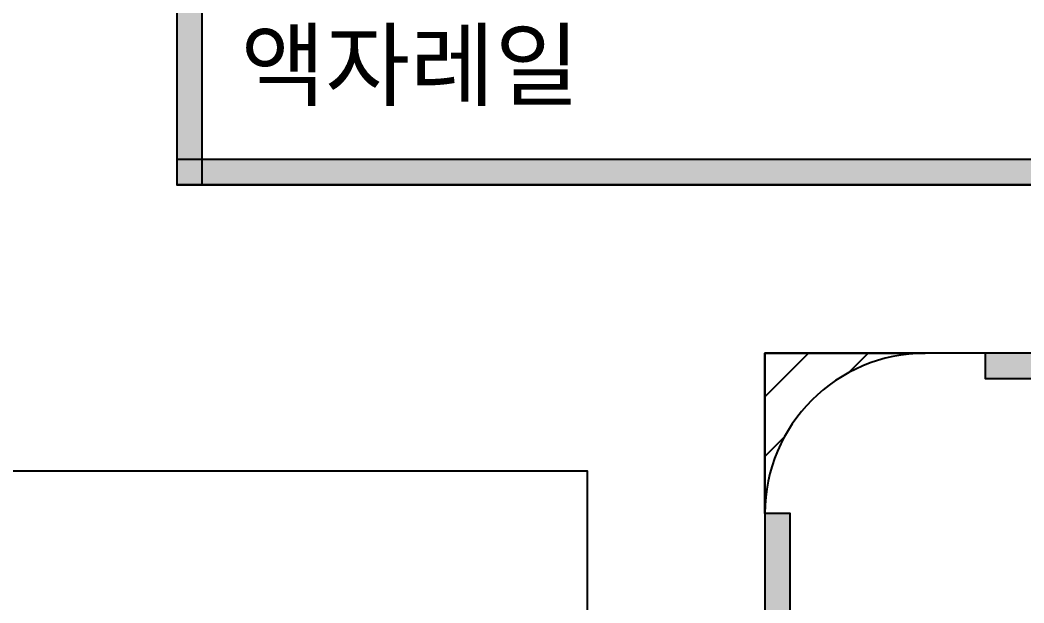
# Model space of a CAD drawing. Header units: millimetres. Extents: x 70151 to 230897, y 35202 to 113211.
# Drawn here: x 171034 to 172223, y 75523 to 76215 of the extents above; entities that cross this region are included whole.
import ezdxf

# ---------------------------------------------------------------- set-up
doc = ezdxf.new("R2010")
doc.units = ezdxf.units.MM
doc.header["$LTSCALE"] = 50
for name, color, linetype in [('03-WAL NEW', 3, 'Continuous'), ('2-con', 2, 'Continuous'), ('3.기호.계단선', 30, 'Continuous'), ('HAT', 8, 'Continuous')]:
    doc.layers.add(name, color=color, linetype=linetype)
doc.styles.add('코레일둥고', font='malgun.ttf')

# ---------------------------------------------------------------- blocks, each defined once
blk = doc.blocks.new('cjvjf')
at = {"layer": '2-con'}
for points in [[(147186.5, 71696.5), (147186.5, 71496.5), (146531.5, 71496.5), (146531.5, 69946.5)], [(146321.5, 69746.5), (146321.5, 71356.5), (144436.5, 71356.5), (144436.5, 64776.5)], [(144236.5, 63451.5), (144236.5, 71696.5), (145636.5, 71696.5), (145636.5, 75042.5), (146886.5, 75042.5), (146886.5, 75149.5), (147073.5, 75149.5), (147073.5, 75042.5), (147179.5, 75042.5), (147179.5, 74696.5), (145834.5, 74696.5), (145834.5, 71696.5), (147186.5, 71696.5)]]:
    blk.add_lwpolyline(points, dxfattribs=at)
blk = doc.blocks.new('cjscjdeh')
at = {"layer": 'HAT'}
h = blk.add_hatch(dxfattribs=at)
h.set_pattern_fill('_USER', color=8, scale=50, angle=45, pattern_type=0)
h.set_pattern_definition([(45, (-2385.9, -1024.563), (-35.355339, 35.355339), [])])
h.paths.add_polyline_path([(143788.5, 74634.9), (143788.5, 74824.9), (143978.5, 74824.9, 0.414214)])
at = {"layer": '03-WAL NEW'}
blk.add_lwpolyline([(143788.5, 74634.9), (143788.5, 74824.9), (143978.5, 74824.9)], dxfattribs=at)
blk.add_arc((143978.5, 74634.9), 190, 90, 180, dxfattribs=at)
blk.add_blockref('cjvjf', (-2743, 3328.4))

msp = doc.modelspace()

# ---------------------------------------------------------------- hatches: boundary and pattern name
at = {"layer": '3.기호.계단선'}
h = msp.add_hatch(color=10, dxfattribs=at)
h.dxf.hatch_style = 1
h.paths.add_polyline_path([(171249.4, 76019.4), (171249.4, 78839.4), (171219.4, 78839.4), (171219.4, 76019.4)])
h = msp.add_hatch(color=10, dxfattribs=at)
h.dxf.hatch_style = 1
h.paths.add_polyline_path([(171219.4, 76019.4), (173396.4, 76019.4), (173396.4, 76049.4), (171219.4, 76049.4)])
h = msp.add_hatch(color=10, dxfattribs=at)
h.dxf.hatch_style = 1
h.paths.add_polyline_path([(178727.4, 75819.4), (172177.4, 75819.4), (172177.4, 75789.4), (178727.4, 75789.4)])
h = msp.add_hatch(color=10, dxfattribs=at)
h.dxf.hatch_style = 1
h.paths.add_polyline_path([(171916.4, 75629.4), (171916.4, 74469.4), (171946.4, 74469.4), (171946.4, 75629.4)])

# ---------------------------------------------------------------- linework, layer by layer
at = {"layer": '3.기호.계단선', "color": 10}
for points in [[(171249.4, 76019.4), (171249.4, 78839.4), (171219.4, 78839.4), (171219.4, 76019.4), (171249.4, 76019.4)], [(171219.4, 76019.4), (173396.4, 76019.4), (173396.4, 76049.4), (171219.4, 76049.4), (171219.4, 76019.4)], [(178727.4, 75819.4), (172177.4, 75819.4), (172177.4, 75789.4), (178727.4, 75789.4), (178727.4, 75819.4)], [(171916.4, 75629.4), (171916.4, 74469.4), (171946.4, 74469.4), (171946.4, 75629.4), (171916.4, 75629.4)]]:
    msp.add_lwpolyline(points, dxfattribs=at)

# ---------------------------------------------------------------- block references
msp.add_blockref('cjscjdeh', (28127.9, 994.6))

# ---------------------------------------------------------------- texts
at = {"layer": '3.기호.계단선', "color": 10, "style": '코레일둥고'}
msp.add_text('액자레일', height=80, dxfattribs=at).set_placement((171295.2, 76121.4))

doc.saveas('drawing.dxf')
